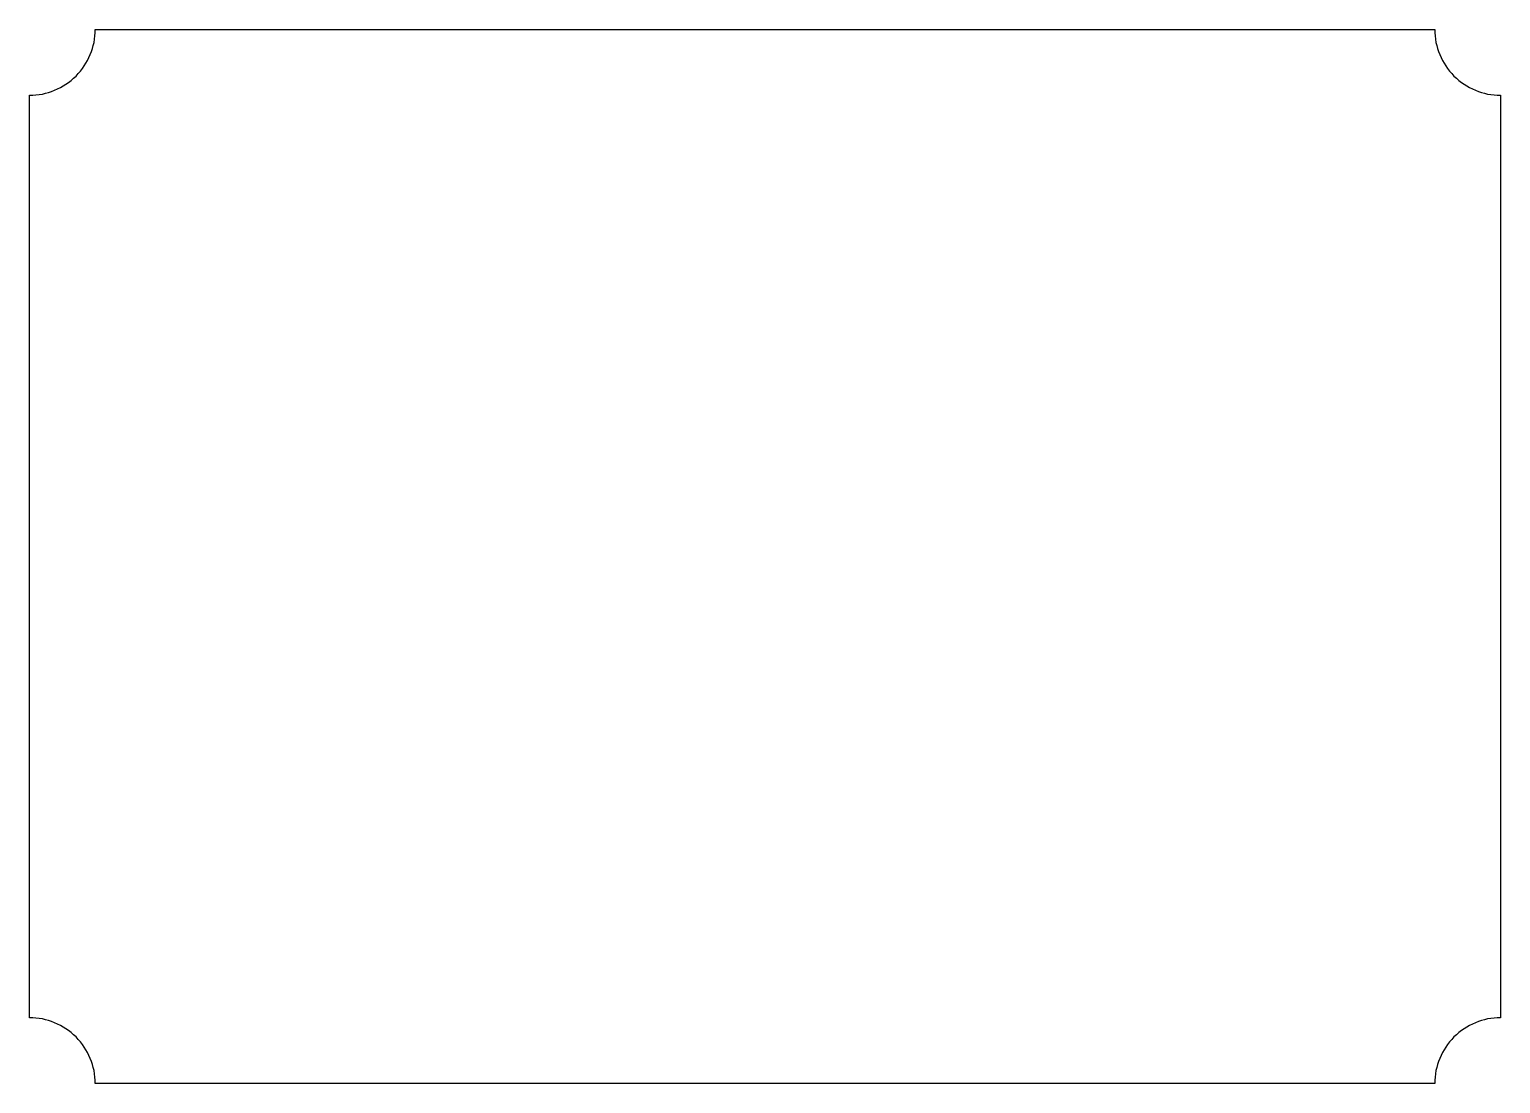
# Model space of a CAD drawing. Header units: millimetres. Extents: x 0 to 134, y 0 to 96.
import ezdxf

# ---------------------------------------------------------------- set-up
doc = ezdxf.new("R2010")
doc.units = ezdxf.units.MM

msp = doc.modelspace()

# ---------------------------------------------------------------- linework, layer by layer
msp.add_lwpolyline([(128, 96, 0.414214), (134, 90), (134, 6, 0.414214), (128, 0), (6, 0, 0.414214), (0, 6), (0, 90, 0.414214), (6, 96)], format="xyb", close=True)

doc.saveas('drawing.dxf')
